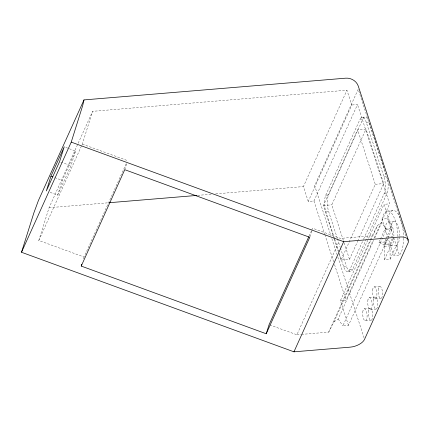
<?xml version="1.0" encoding="UTF-8"?>
<svg xmlns="http://www.w3.org/2000/svg" width="430" height="430" viewBox="0 0 430 430"><rect width="100%" height="100%" fill="white"/><g stroke="black" fill="none" stroke-linecap="round" stroke-linejoin="round"><path stroke-width="0.32" stroke-dasharray="2.15 1.61" d="M126.216 163.685L84.07 257.022L38.797 240.477L49.068 207.712L92.59 111.327L346.94 90.203L351.794 105.017L308.245 201.455L313.954 200.982L357.502 104.538L351.794 105.017M50.106 192.361L57.674 195.123L62.285 180.417L75.54 151.054L64.21 146.845M57.674 195.123L70.934 165.765L75.54 151.054M38.797 240.477L82.323 144.093L92.59 111.327M83.501 258.833L84.07 257.022M124.754 169.689L126.646 163.653M309.971 236.699L311.675 231.254M308.245 201.455L303.413 186.582L346.94 90.203M334.519 238.575L325.875 211.952A12.104 4.375 85.3 0 1 325.763 195.15L359.985 119.363L362.802 119.131A12.104 4.375 85.3 0 1 368.188 119.836M309.041 236.172L311.519 230.673M311.798 230.061L312.621 228.233L340.426 238.392L372.197 235.753L377.519 225.422L381.711 222.595L386.371 229.475L382.791 237.403M334.083 238.489L323.425 205.524L357.642 129.742L366.016 129.054L383.7 183.594L358.319 239.795M337.33 238.338L328.687 211.716A12.104 4.375 85.3 0 1 328.579 194.919L362.802 119.131M343.317 240.327L331.799 204.836L366.016 129.054M269.685 324.946L296.904 334.776L339.05 241.44M358.045 240.408L349.493 259.344L341.054 260.048L375.261 184.293L357.642 129.742M339.248 253.152L343.57 266.466A12.104 4.375 85.3 0 0 349.896 269.492L363.414 239.564M363.689 238.951L384.103 193.747A12.104 4.375 85.3 0 0 383.995 176.95L366.312 122.399A12.104 4.375 85.3 0 0 359.985 119.363M349.896 269.492L352.713 269.261L386.914 193.516A12.104 4.375 85.3 0 0 387.634 180.019M301.537 334.389L328.671 332.137L372.197 235.753M328.671 332.137L333.997 321.807L377.519 225.422M333.997 321.807L338.19 318.979L373.724 240.284M374.826 237.844L381.711 222.595M392.219 238.65L389.553 244.546L383.931 245.014L378.921 242.466L380.265 239.494M380.534 238.897L385.108 228.776A12.104 4.375 85.3 0 1 389.956 222.423A12.104 4.375 85.3 0 1 393.923 236.065M387.591 238.768L348.477 325.392L342.85 325.859L382.517 238.016M378.921 242.466L384.549 241.999L385.893 239.026M386.161 238.43L390.73 228.308A12.104 4.375 85.3 0 1 395.579 221.955A12.104 4.375 85.3 0 1 399.545 235.597M383.931 245.014L386.597 239.112M387.865 238.155L391.999 229.007L383.99 204.314L389.618 203.852L357.502 104.538M399.529 236.822A12.104 4.375 85.3 0 1 396.304 245.482L390.123 259.172L384.501 259.639L384.356 246.325L387.817 238.655M390.123 259.172L389.978 245.858L393.708 237.596L399.454 255.038L393.826 255.506L388.086 238.064M384.501 259.639L390.682 245.949A12.104 4.375 85.3 0 0 393.907 237.29M348.477 325.392L340.431 300.613L368.273 239.053M368.553 238.446L383.99 204.314M340.431 300.613L346.053 300.145L373.073 240.418M374.175 237.978L389.618 203.852M361.974 117.256L364.785 117.024M366.312 122.399L369.123 122.168L376.734 145.636M383.995 176.95L386.812 176.714M49.068 207.712L108.639 202.761M197.66 195.37L211.044 194.258M215.731 193.865L303.413 186.582M375.261 184.293L383.7 183.594M325.763 195.15L328.579 194.919M384.103 193.747L386.914 193.516M325.875 211.952L328.687 211.716M387.102 211.06L392.73 210.593M387.634 218.639L393.283 236.285L387.661 236.753L382.012 219.106L387.634 218.639A23.01 8.315 85.3 0 1 400.98 220.37M388.215 221.891L393.842 221.423M385.108 228.776L390.73 228.308M386.371 229.475L391.999 229.007M384.356 246.325L389.978 245.858M390.682 245.949L396.304 245.482M343.57 266.466L346.381 266.229A12.104 4.375 85.3 0 0 352.713 269.261M347.913 271.609L350.724 271.373M374.105 286.912L379.733 286.444M369.311 297.528L374.938 297.06M375.342 298.941L380.964 298.474M364.28 308.804L369.908 308.337M370.547 309.557L376.169 309.089M365.516 320.834L371.138 320.366M296.904 334.776L300.871 334.443M323.425 205.524L331.799 204.836M82.323 144.093L127.592 160.637M60.84 162.078L70.934 165.765M54.728 177.611L62.285 180.417M384.549 241.999L389.553 244.546M338.19 318.979L342.85 325.859M405.802 235.941L358.19 89.268L314.663 185.652L331.019 236.027M407.043 239.763L407.457 241.042M344.14 242.864L349.493 259.344M337.534 238.972L340.211 247.212M340.415 247.847L346.381 266.229M334.723 239.209L339.044 252.517M331.847 238.58L337.023 254.522M337.851 257.075L364.14 338.061M377.556 148.173L384.753 170.371M385.576 172.908L385.989 174.177M334.287 239.123L338.184 251.168M339.211 254.34L341.054 260.048M313.954 200.982L324.655 234.038M324.86 234.673L333.707 262.004M334.529 264.547L346.053 300.145M382.012 219.106A23.01 8.315 85.3 0 1 391.268 212.893A23.01 8.315 85.3 0 1 397.927 236.683M397.949 237.994A23.01 8.315 85.3 0 1 393.826 255.506M401.324 221.482A23.01 8.315 85.3 0 1 403.577 237.527M403.577 238.177A23.01 8.315 85.3 0 1 399.454 255.038M387.322 178.541A12.104 4.375 85.3 0 1 387.537 179.52M367.973 299.645A6.052 2.188 85.3 0 0 369.967 309.482A6.052 2.188 85.3 0 0 371.848 301.5A6.052 2.188 85.3 0 0 367.973 299.645M372.767 289.024A6.052 2.188 85.3 0 0 374.761 298.866A6.052 2.188 85.3 0 0 376.642 290.884A6.052 2.188 85.3 0 0 372.767 289.024M362.941 310.922A6.052 2.188 85.3 0 0 364.936 320.758A6.052 2.188 85.3 0 0 366.817 312.777A6.052 2.188 85.3 0 0 362.941 310.922M368.564 310.455A6.052 2.188 85.3 0 0 370.563 320.291A6.052 2.188 85.3 0 0 372.439 312.309A6.052 2.188 85.3 0 0 368.564 310.455M373.595 299.178A6.052 2.188 85.3 0 0 375.594 309.014A6.052 2.188 85.3 0 0 377.47 301.032A6.052 2.188 85.3 0 0 373.595 299.178M378.389 288.557A6.052 2.188 85.3 0 0 380.389 298.398A6.052 2.188 85.3 0 0 382.265 290.417A6.052 2.188 85.3 0 0 378.389 288.557"/><path stroke-width="0.64" d="M21.5 252.265L71.24 142.115L343.688 241.676L399.938 237.005A12.104 6.16 -18 0 1 408.081 242.955L364.554 339.334A12.104 6.16 -18 0 1 350.197 347.155L293.948 351.826L21.5 252.265L33.922 212.732L38.437 200.471L83.99 99.91L345.704 78.174C351.014 77.739 356.4 80.894 358.233 85.952L408.124 239.639M50.95 176.209L46.322 190.979L59.582 161.615L64.21 146.845L50.95 176.209L52.842 176.907M71.24 142.115L82.71 105.522L83.99 99.91M81.232 266.073L124.754 169.689L309.777 237.306L266.229 333.771L81.232 266.073L81.802 264.262M266.229 333.771L269.067 324.72L308.762 236.779M293.948 351.826L343.688 241.676M109.306 202.707L196.988 195.424"/></g></svg>
